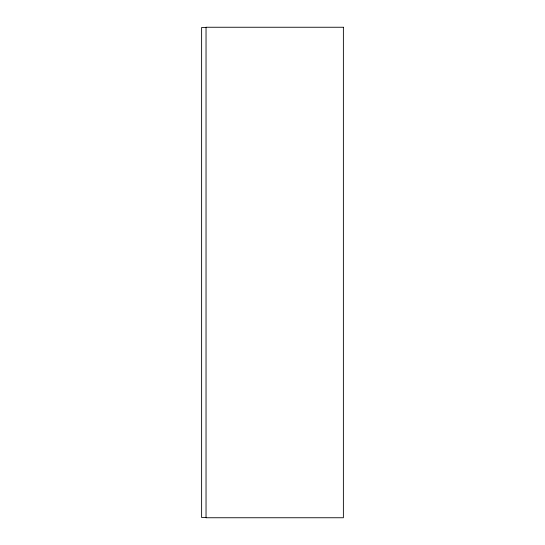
<?xml version="1.0" encoding="UTF-8"?>
<svg xmlns="http://www.w3.org/2000/svg" width="545" height="545" viewBox="0 0 545 545"><rect width="100%" height="100%" fill="white"/><g stroke="black" fill="none" stroke-linecap="round" stroke-linejoin="round"><path stroke-width="0.82" d="M206.037 27.495L201.623 27.495L201.623 517.505L206.037 517.505M343.377 27.25L206.037 27.25L206.037 517.75L343.377 517.75L343.377 27.25"/></g></svg>
